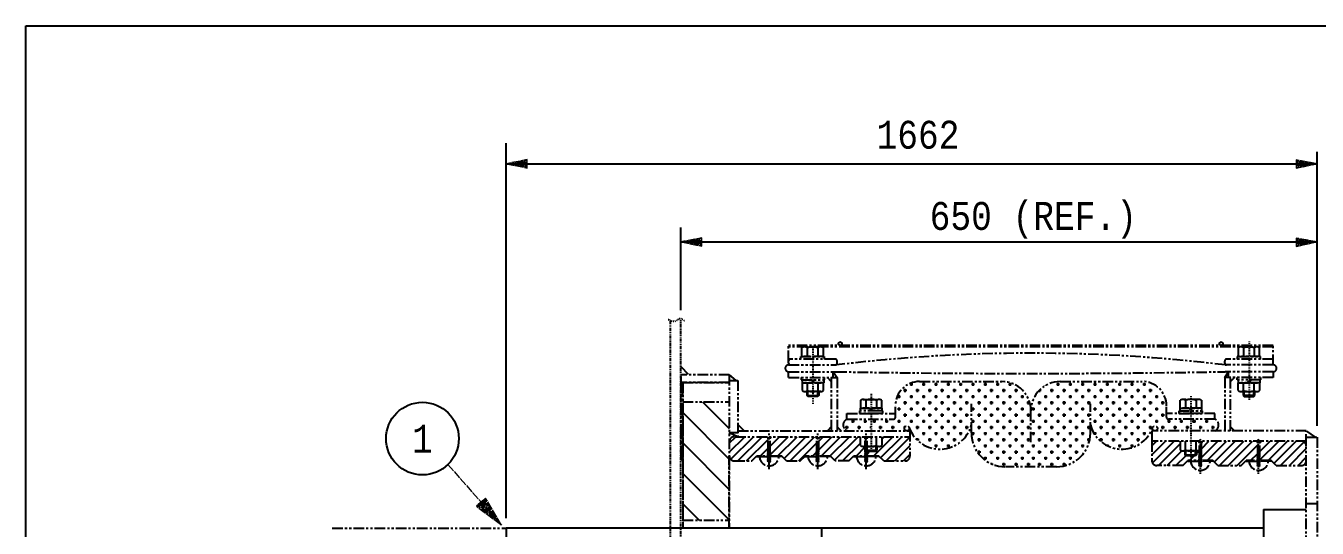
# Model space of a CAD drawing. Header units: inches. Extents: x 1155 to 1996, y 2 to 596.
# Drawn here: x 1426.8 to 1579.2, y 202.1 to 261.5 of the extents above; entities that cross this region are included whole.
import ezdxf
from ezdxf.enums import TextEntityAlignment as Align

# ---------------------------------------------------------------- set-up
doc = ezdxf.new("R2010")
doc.units = ezdxf.units.IN
doc.header["$MEASUREMENT"] = 0
for name, pattern in [('CENTER', [2, 1.25, -0.25, 0.25, -0.25]), ('PHANTOM', [2.5, 1.25, -0.25, 0.25, -0.25, 0.25, -0.25]), ('Solid', [1, 1, 0])]:
    doc.linetypes.add(name, pattern=pattern)
for name, color, linetype in [('2', 2, 'Continuous'), ('6', 6, 'PHANTOM'), ('ISO-TEXT', 7, 'Continuous')]:
    doc.layers.add(name, color=color, linetype=linetype)
doc.layers.add('weldDimension', color=2, linetype='Solid', lineweight=13)
doc.layers.add('weldLabel', color=2, linetype='Solid', lineweight=13)
doc.styles.add('fixedText', font='MONOTXT8.shx', dxfattribs={"width": 0.85})
doc.styles.add('MONOTXT', font='MONOTXT.shx', dxfattribs={"width": 0.8})
pattern_1 = [(225, (-5231.1421, -5099.5864), (0.514838083, -0.514838083), [])]
pattern_2 = [(225, (-5227.8169, -5100.1207), (0.514838083, -0.514838083), [])]

msp = doc.modelspace()

# ---------------------------------------------------------------- hatches: boundary and pattern name
at = {"layer": '6', "transparency": 33554687}
h = msp.add_hatch(dxfattribs=at)
h.set_pattern_fill('CROSS', color=256, scale=0.11466, angle=90)
h.set_pattern_definition([(90, (-5181.7098, -5923.2274), (-0.728091, 0.728091), [0.3640455, -1.0921365]), (180, (-5181.5278, -5923.0454), (-0.728091, -0.728091), [0.3640455, -1.0921365])])
h.paths.add_polyline_path([(1526.54, 213.64), (1530.76, 213.64, -1), (1530.76, 214.21, -0.327092), (1531.03, 214.01, 0.737859), (1538.38, 214.36), (1538.38, 213.4, 0.414214), (1542.39, 209.39), (1545.41, 209.39), (1545.41, 216.02, 0.414214), (1541.97, 219.46), (1532.27, 219.46, 0.414214), (1529.41, 216.6), (1529.41, 215.7), (1529.41, 215.24, -0.414214), (1529.18, 215.01), (1526.54, 215.01)])
h = msp.add_hatch(dxfattribs=at)
h.set_pattern_fill('CROSS', color=256, scale=0.11466, angle=90)
h.set_pattern_definition([(90, (-5178.958, -5923.2274), (-0.728091, 0.728091), [0.3640455, -1.0921365]), (180, (-5178.77594, -5923.0454), (-0.728091, -0.728091), [0.3640455, -1.0921365])])
h.paths.add_polyline_path([(1564.84, 213.64), (1560.05, 213.64, 1), (1560.05, 214.21, 0.327092), (1559.78, 214.01, -0.737859), (1552.43, 214.36), (1552.43, 213.4, -0.414214), (1548.42, 209.39), (1545.41, 209.39), (1545.41, 216.02, -0.414214), (1548.85, 219.46), (1558.54, 219.46, -0.414214), (1561.4, 216.6), (1561.4, 215.7), (1561.4, 215.24, 0.414214), (1561.63, 215.01), (1564.84, 215.01)])
at = {"layer": '6'}
h = msp.add_hatch(dxfattribs=at)
h.set_pattern_fill('CROSS', color=256, scale=0.11466, angle=90)
h.set_pattern_definition([(90, (-5184.2315, -5923.2274), (-0.728091, 0.728091), [0.3640455, -1.0921365]), (180, (-5184.0495, -5923.0454), (-0.728091, -0.728091), [0.3640455, -1.0921365])])
h.paths.add_polyline_path([(1523.68, 213.64, -0.639523), (1523.68, 215.01), (1526.54, 215.01), (1526.54, 213.64)])
h = msp.add_hatch(dxfattribs=at)
h.set_pattern_fill('CROSS', color=256, scale=0.11466, angle=90)
h.set_pattern_definition([(90, (-5180.33305, -5923.2274), (-0.728091, 0.728091), [0.3640455, -1.0921365]), (180, (-5180.151, -5923.0454), (-0.728091, -0.728091), [0.3640455, -1.0921365])])
h.paths.add_polyline_path([(1567.13, 213.64, 0.639523), (1567.13, 215.01), (1564.27, 215.01), (1564.27, 213.64)])
at = {"layer": '6', "transparency": 33554687}
h = msp.add_hatch(dxfattribs=at)
h.set_pattern_fill('ANSI31', color=256, scale=0.22932, angle=180)
h.set_pattern_definition(pattern_1)
h.paths.add_polyline_path([(1525.85, 211.2), (1525.83, 211.2), (1525.83, 211.02), (1525.83, 210.84), (1525.83, 210.66), (1524.48, 210.66), (1523.91, 210.08), (1522.3, 210.08), (1521.73, 210.66), (1520.34, 210.66), (1520.34, 210.84), (1520.34, 211.02), (1520.35, 211.2), (1520.35, 212.77), (1520.49, 212.95), (1525.28, 212.95), (1525.28, 211.9, 0.151165), (1525.6, 211.8), (1525.85, 211.8), (1525.85, 211.33)])
h.paths.add_polyline_path([(1519.99, 212.95), (1520.12, 212.77), (1520.09, 211.2), (1520.09, 211.02), (1520.09, 210.84), (1520.09, 210.66), (1518.75, 210.66), (1518.17, 210.08), (1516.57, 210.08), (1515.99, 210.66), (1514.61, 210.66), (1514.61, 210.84), (1514.61, 211.02), (1514.62, 211.2), (1514.62, 212.77), (1514.75, 212.95)])
h.paths.add_polyline_path([(1514.25, 212.95), (1514.39, 212.77), (1514.36, 211.2), (1514.36, 211.02), (1514.36, 210.84), (1514.36, 210.66), (1513.01, 210.66), (1512.44, 210.08), (1510.38, 210.08, -0.414214), (1509.8, 210.66), (1509.8, 212.38), (1509.8, 213.41), (1510.49, 212.95), (1514.25, 212.95)])
h = msp.add_hatch(dxfattribs=at)
h.set_pattern_fill('ANSI31', color=256, scale=0.22932, angle=180)
h.set_pattern_definition(pattern_1)
h.paths.add_polyline_path([(1527.46, 210.66), (1526.11, 210.66), (1526.08, 210.66), (1526.11, 210.84), (1526.08, 210.84), (1526.11, 211.02), (1526.08, 211.02), (1526.08, 211.22), (1526.54, 211.22), (1527.12, 211.22), (1527.23, 211.33), (1527.23, 211.8), (1527.49, 211.8, 0.151165), (1527.8, 211.9), (1527.8, 212.95), (1531.13, 212.95), (1531.13, 210.66, -0.414214), (1530.56, 210.08), (1528.03, 210.08)])
h = msp.add_hatch(dxfattribs=at)
h.set_pattern_fill('ANSI31', color=256, scale=0.22932, angle=180)
h.set_pattern_definition(pattern_2)
h.paths.add_polyline_path([(1573.78, 210.12), (1572.4, 210.13), (1572.4, 210.31), (1572.4, 210.49), (1572.41, 210.67), (1572.41, 212.24), (1572.54, 212.42), (1577.34, 212.42, -0.414214), (1577.91, 211.84), (1577.91, 210.12, -0.414214), (1577.34, 209.55), (1574.36, 209.55)])
h.paths.add_polyline_path([(1564.85, 210.68), (1564.96, 210.79), (1564.96, 211.27), (1565.21, 211.27, 0.03956), (1565.3, 211.28), (1565.27, 210.67), (1565.27, 210.49), (1565.27, 210.31), (1565.27, 210.12), (1563.92, 210.12), (1563.35, 209.55), (1560.25, 209.55, -0.414214), (1559.68, 210.12), (1559.68, 212.42), (1563.01, 212.42), (1563.01, 211.37, 0.151165), (1563.33, 211.27), (1563.58, 211.27), (1563.58, 210.79), (1563.69, 210.68), (1564.27, 210.68)])
h = msp.add_hatch(dxfattribs=at)
h.set_pattern_fill('ANSI31', color=256, scale=0.22932, angle=180)
h.set_pattern_definition(pattern_2)
h.paths.add_polyline_path([(1572.04, 212.42), (1572.18, 212.24), (1572.18, 210.67), (1572.15, 210.67), (1572.18, 210.49), (1572.15, 210.49), (1572.18, 210.31), (1572.15, 210.31), (1572.18, 210.13), (1572.15, 210.12), (1570.8, 210.12), (1570.23, 209.55), (1567.48, 209.55), (1566.9, 210.12), (1565.56, 210.13), (1565.52, 210.13), (1565.56, 210.31), (1565.52, 210.31), (1565.56, 210.49), (1565.52, 210.49), (1565.56, 210.67), (1565.53, 210.67), (1565.53, 212.24), (1565.66, 212.42)])

# ---------------------------------------------------------------- linework, layer by layer
at = {"layer": '2', "color": 2}
for p, q in [((1483.45, 203.32), (1483.45, 247.66)), ((1579.2, 214.24), (1579.2, 246.61)), ((1504.07, 227.89), (1504.07, 237.67))]:
    msp.add_line(p, q, dxfattribs=at)
at = {"layer": '2', "color": 4}
for p, q in [((1483.45, 245.21), (1579.2, 245.21)), ((1504.07, 235.97), (1579.2, 235.97)), ((1520.69, 202.13), (1520.69, 166.9))]:
    msp.add_line(p, q, dxfattribs=at)
at = {"layer": '2', "color": 2}
msp.add_lwpolyline([(1426.75, 261.52), (1774.05, 261.52), (1774.05, 104.18), (1426.75, 104.18)], close=True, dxfattribs=at)
at = {"layer": '2', "color": 4}
msp.add_circle((1473.57, 212.72), 4.29, dxfattribs=at)
at = {"layer": '6', "linetype": 'PHANTOM', "ltscale": 0.3}
for p, q in [((1502.83, 226.66), (1502.83, 142.31)), ((1504.07, 197.07), (1504.07, 226.89))]:
    msp.add_line(p, q, dxfattribs=at)
at = {"layer": '6', "linetype": 'CENTER', "ltscale": 0.04}
for p, q in [((1571.15, 224.21), (1571.15, 217.29)), ((1519.66, 223.52), (1519.66, 216.82)), ((1526.54, 218.01), (1526.54, 211.02)), ((1564.27, 217.75), (1564.27, 210.49)), ((1565.41, 208.56), (1565.41, 212.77)), ((1572.29, 208.56), (1572.29, 212.77))]:
    msp.add_line(p, q, dxfattribs=at)
at = {"layer": '6'}
for p, q in [((1574.01, 223.74), (1516.8, 223.74)), ((1516.8, 221.89), (1516.8, 223.74)), ((1574.01, 223.56), (1516.8, 223.56)), ((1518.35, 222.41), (1518.35, 223.46)), ((1520.55, 223.56), (1518.66, 223.56)), ((1518.98, 223.46), (1518.98, 222.41)), ((1520.24, 223.46), (1520.24, 222.41)), ((1520.86, 223.46), (1520.86, 222.41)), ((1569.89, 223.46), (1569.89, 222.41)), ((1570.52, 223.46), (1570.52, 222.41)), ((1571.77, 223.46), (1571.77, 222.41)), ((1572.4, 222.41), (1572.4, 223.46)), ((1574.01, 221.43), (1574.01, 223.74)), ((1504.07, 221.24), (1505.06, 220.25)), ((1516.8, 221.66), (1516.8, 221.89)), ((1516.8, 221.43), (1522.37, 221.43)), ((1522.3, 222.12), (1517.03, 222.12)), ((1518.23, 222.41), (1520.98, 222.41)), ((1518.23, 222.12), (1518.23, 222.41)), ((1520.86, 222.41), (1518.35, 222.41)), ((1520.98, 222.41), (1520.98, 222.12)), ((1522.53, 221.66), (1522.53, 221.89)), ((1568.28, 221.66), (1568.28, 221.89)), ((1574.01, 221.43), (1568.43, 221.43)), ((1574.01, 222.12), (1568.51, 222.12)), ((1572.52, 222.41), (1569.77, 222.41)), ((1569.77, 222.41), (1569.77, 222.12)), ((1569.89, 222.41), (1572.4, 222.41)), ((1572.52, 222.12), (1572.52, 222.41)), ((1574.01, 221.43), (1574.01, 222.12)), ((1509.8, 220.25), (1504.07, 220.25)), ((1504.07, 220.06), (1504.07, 219.37)), ((1509.8, 220.25), (1509.8, 210.66)), ((1509.8, 220.25), (1510.56, 219.6)), ((1509.8, 219.6), (1510.81, 219.6)), ((1510.81, 219.6), (1510.81, 212.95)), ((1516.8, 220.63), (1522.43, 220.63)), ((1516.8, 219.94), (1516.8, 220.63)), ((1516.8, 219.94), (1522.53, 219.94)), ((1518.29, 219.94), (1518.29, 219.66)), ((1518.29, 219.66), (1521.04, 219.66)), ((1518.39, 219.66), (1518.39, 219.31)), ((1519.46, 219.63), (1519.74, 219.34)), ((1519.58, 219.63), (1519.87, 219.34)), ((1520.94, 219.66), (1520.94, 219.31)), ((1521.04, 219.66), (1521.04, 219.94)), ((1521.84, 219.49), (1521.38, 219.94)), ((1521.84, 219.94), (1521.84, 213.64)), ((1522.07, 220.63), (1522.53, 219.94)), ((1522.07, 219.94), (1522.07, 220.63)), ((1522.53, 219.94), (1522.53, 213.64)), ((1568.28, 219.94), (1568.74, 220.63)), ((1574.01, 219.94), (1568.28, 219.94)), ((1568.28, 219.94), (1568.28, 213.64)), ((1574.01, 220.63), (1568.32, 220.63)), ((1568.74, 219.94), (1568.74, 220.63)), ((1568.97, 213.64), (1568.97, 219.94)), ((1568.97, 219.49), (1569.43, 219.94)), ((1569.77, 219.66), (1569.77, 219.94)), ((1572.52, 219.66), (1569.77, 219.66)), ((1569.87, 219.66), (1569.87, 219.31)), ((1571.23, 219.63), (1570.94, 219.34)), ((1571.35, 219.63), (1571.07, 219.34)), ((1572.42, 219.66), (1572.42, 219.31)), ((1572.52, 219.94), (1572.52, 219.66)), ((1574.01, 220.63), (1574.01, 219.94)), ((1509.8, 219.37), (1504.07, 219.37)), ((1504.07, 219.37), (1504.07, 210.2)), ((1504.3, 210.2), (1504.3, 219.37)), ((1504.3, 219.37), (1509.8, 219.37)), ((1504.3, 219.37), (1504.3, 202.13)), ((1518.39, 219.31), (1520.94, 219.31)), ((1520.92, 219.31), (1518.41, 219.31)), ((1518.41, 219.31), (1518.41, 218.39)), ((1520.61, 218.29), (1518.72, 218.29)), ((1518.98, 217.82), (1518.98, 218.29)), ((1519.03, 218.39), (1519.03, 219.31)), ((1519.08, 217.71), (1519.08, 218.29)), ((1520.24, 217.71), (1520.24, 218.29)), ((1520.29, 218.39), (1520.29, 219.31)), ((1520.35, 218.29), (1520.35, 217.82)), ((1520.92, 218.39), (1520.92, 219.31)), ((1532.27, 219.46), (1541.97, 219.46)), ((1548.85, 219.46), (1558.54, 219.46)), ((1572.42, 219.31), (1569.87, 219.31)), ((1569.89, 219.31), (1572.4, 219.31)), ((1569.89, 218.39), (1569.89, 219.31)), ((1570.2, 218.29), (1572.09, 218.29)), ((1570.46, 218.29), (1570.46, 217.82)), ((1570.52, 218.39), (1570.52, 219.31)), ((1570.57, 217.71), (1570.57, 218.29)), ((1571.72, 217.71), (1571.72, 218.29)), ((1571.77, 218.39), (1571.77, 219.31)), ((1571.83, 217.82), (1571.83, 218.29)), ((1572.4, 219.31), (1572.4, 218.39)), ((1504.3, 217.08), (1509.8, 217.08)), ((1518.98, 217.82), (1520.35, 217.82)), ((1519.08, 217.71), (1518.98, 217.82)), ((1520.24, 217.71), (1519.08, 217.71)), ((1520.35, 217.82), (1520.24, 217.71)), ((1525.28, 217.25), (1525.28, 216.33)), ((1525.6, 217.35), (1527.49, 217.35)), ((1525.91, 217.25), (1525.91, 216.33)), ((1527.17, 217.25), (1527.17, 216.33)), ((1527.8, 216.33), (1527.8, 217.25)), ((1529.41, 215.24), (1529.41, 216.6)), ((1538.38, 213.4), (1538.38, 216.85)), ((1552.43, 213.4), (1552.43, 216.85)), ((1561.4, 215.24), (1561.4, 216.6)), ((1563.01, 216.33), (1563.01, 217.25)), ((1565.21, 217.35), (1563.33, 217.35)), ((1563.64, 217.25), (1563.64, 216.33)), ((1564.9, 217.25), (1564.9, 216.33)), ((1565.53, 217.25), (1565.53, 216.33)), ((1571.83, 217.82), (1570.46, 217.82)), ((1570.46, 217.82), (1570.57, 217.71)), ((1570.57, 217.71), (1571.72, 217.71)), ((1571.72, 217.71), (1571.83, 217.82)), ((1504.3, 215.24), (1504.3, 202.13)), ((1509.8, 215.24), (1509.8, 202.13)), ((1523.68, 215.7), (1529.41, 215.7)), ((1523.68, 215.01), (1523.68, 215.7)), ((1523.68, 215.01), (1529.18, 215.01)), ((1527.92, 215.99), (1525.17, 215.99)), ((1525.17, 215.99), (1525.17, 215.7)), ((1525.17, 215.7), (1527.92, 215.7)), ((1527.92, 215.7), (1525.17, 215.7)), ((1525.26, 216.33), (1527.82, 216.33)), ((1525.26, 216.33), (1525.26, 215.99)), ((1527.82, 216.33), (1525.26, 216.33)), ((1526.62, 216.3), (1526.34, 216.02)), ((1526.75, 216.3), (1526.46, 216.02)), ((1527.82, 216.33), (1527.82, 215.99)), ((1527.92, 215.7), (1527.92, 215.99)), ((1529.41, 215.24), (1529.41, 215.7)), ((1545.41, 212.29), (1545.41, 216.02)), ((1567.13, 215.7), (1561.4, 215.7)), ((1561.4, 215.24), (1561.4, 215.7)), ((1567.13, 215.01), (1561.63, 215.01)), ((1562.89, 215.99), (1565.64, 215.99)), ((1562.89, 215.7), (1562.89, 215.99)), ((1565.64, 215.7), (1562.89, 215.7)), ((1562.89, 215.7), (1565.64, 215.7)), ((1565.55, 216.33), (1562.99, 216.33)), ((1562.99, 216.33), (1562.99, 215.99)), ((1562.99, 216.33), (1565.55, 216.33)), ((1564.06, 216.3), (1564.35, 216.02)), ((1564.19, 216.3), (1564.47, 216.02)), ((1565.55, 216.33), (1565.55, 215.99)), ((1565.64, 215.99), (1565.64, 215.7)), ((1567.13, 215.01), (1567.13, 215.7)), ((1510.81, 214.37), (1511.55, 213.64)), ((1510.81, 213.64), (1531.13, 213.64)), ((1521.84, 214.1), (1521.38, 213.64)), ((1522.53, 214.1), (1522.99, 213.64)), ((1522.53, 214.1), (1522.99, 213.64)), ((1522.53, 214.1), (1522.99, 213.64)), ((1531.13, 213.64), (1531.13, 210.66)), ((1577.91, 213.64), (1559.68, 213.64)), ((1559.68, 213.64), (1559.68, 212.42)), ((1568.97, 214.1), (1569.43, 213.64)), ((1577.91, 184.51), (1577.91, 213.64)), ((1579, 212.88), (1577.91, 213.64)), ((1510.81, 213.41), (1509.8, 213.41)), ((1510.81, 212.95), (1509.8, 213.41)), ((1510.49, 212.95), (1531.13, 212.95)), ((1514.39, 212.77), (1514.25, 212.95)), ((1514.39, 212.77), (1514.25, 212.95)), ((1514.62, 212.77), (1514.39, 212.77)), ((1514.39, 211.2), (1514.39, 212.77)), ((1514.62, 212.77), (1514.39, 212.77)), ((1514.62, 212.77), (1514.75, 212.95)), ((1514.62, 212.77), (1514.75, 212.95)), ((1514.62, 211.2), (1514.62, 212.77)), ((1520.12, 212.77), (1519.99, 212.95)), ((1520.12, 212.77), (1519.99, 212.95)), ((1520.35, 212.77), (1520.12, 212.77)), ((1520.12, 211.2), (1520.12, 212.77)), ((1520.35, 212.77), (1520.12, 212.77)), ((1520.35, 212.77), (1520.49, 212.95)), ((1520.35, 212.77), (1520.49, 212.95)), ((1520.35, 211.2), (1520.35, 212.77)), ((1525.28, 211.9), (1525.28, 212.95)), ((1525.85, 212.77), (1525.72, 212.95)), ((1525.85, 212.77), (1525.72, 212.95)), ((1526.08, 212.77), (1525.85, 212.77)), ((1525.85, 211.2), (1525.85, 212.77)), ((1526.08, 212.77), (1525.85, 212.77)), ((1525.91, 211.9), (1525.91, 212.95)), ((1526.08, 212.77), (1526.22, 212.95)), ((1526.08, 212.77), (1526.22, 212.95)), ((1526.08, 211.2), (1526.08, 212.77)), ((1527.17, 211.9), (1527.17, 212.95)), ((1527.8, 212.95), (1527.8, 211.9)), ((1577.91, 212.42), (1559.68, 212.42)), ((1559.68, 212.42), (1559.68, 210.12)), ((1563.01, 212.42), (1563.01, 211.37)), ((1563.64, 211.37), (1563.64, 212.42)), ((1564.9, 211.37), (1564.9, 212.42)), ((1565.3, 212.24), (1565.16, 212.42)), ((1565.3, 210.67), (1565.3, 212.24)), ((1565.53, 212.24), (1565.3, 212.24)), ((1565.53, 212.24), (1565.66, 212.42)), ((1565.53, 211.37), (1565.53, 212.42)), ((1565.53, 210.67), (1565.53, 212.24)), ((1572.18, 212.24), (1572.04, 212.42)), ((1572.18, 210.67), (1572.18, 212.24)), ((1572.41, 212.24), (1572.18, 212.24)), ((1572.41, 212.24), (1572.54, 212.42)), ((1572.41, 210.67), (1572.41, 212.24)), ((1577.91, 212.88), (1579.2, 212.88)), ((1579.2, 212.88), (1579.2, 156.17)), ((1509.8, 202.13), (1509.8, 210.66)), ((1512.44, 210.08), (1513.01, 210.66)), ((1513.01, 210.6), (1513.01, 210.66)), ((1515.99, 210.66), (1513.01, 210.66)), ((1513.01, 210.6), (1514.5, 210.6)), ((1514.36, 211.2), (1514.65, 211.2)), ((1514.4, 211.02), (1514.36, 211.2)), ((1514.36, 211.02), (1514.65, 211.02)), ((1514.4, 210.84), (1514.36, 211.02)), ((1514.36, 210.84), (1514.65, 210.84)), ((1514.4, 210.66), (1514.36, 210.84)), ((1514.36, 210.66), (1514.65, 210.66)), ((1514.4, 210.48), (1514.36, 210.66)), ((1514.36, 210.48), (1514.65, 210.48)), ((1514.4, 210.3), (1514.36, 210.48)), ((1514.61, 211.02), (1514.4, 211.02)), ((1514.61, 210.84), (1514.4, 210.84)), ((1514.61, 210.66), (1514.4, 210.66)), ((1514.61, 210.48), (1514.4, 210.48)), ((1515.99, 210.6), (1514.5, 210.6)), ((1514.61, 211.02), (1514.65, 211.2)), ((1514.61, 210.84), (1514.65, 211.02)), ((1514.61, 210.66), (1514.65, 210.84)), ((1514.61, 210.48), (1514.65, 210.66)), ((1514.61, 210.3), (1514.65, 210.48)), ((1515.99, 210.6), (1515.99, 210.66)), ((1516.57, 210.08), (1515.99, 210.66)), ((1518.17, 210.08), (1518.75, 210.66)), ((1518.75, 210.6), (1518.75, 210.66)), ((1521.73, 210.66), (1518.75, 210.66)), ((1518.75, 210.6), (1520.24, 210.6)), ((1520.09, 211.2), (1520.38, 211.2)), ((1520.13, 211.02), (1520.09, 211.2)), ((1520.09, 211.02), (1520.38, 211.02)), ((1520.13, 210.84), (1520.09, 211.02)), ((1520.09, 210.84), (1520.38, 210.84)), ((1520.13, 210.66), (1520.09, 210.84)), ((1520.09, 210.66), (1520.38, 210.66)), ((1520.13, 210.48), (1520.09, 210.66)), ((1520.09, 210.48), (1520.38, 210.48)), ((1520.13, 210.3), (1520.09, 210.48)), ((1520.34, 211.02), (1520.13, 211.02)), ((1520.34, 210.84), (1520.13, 210.84)), ((1520.34, 210.66), (1520.13, 210.66)), ((1520.34, 210.48), (1520.13, 210.48)), ((1521.73, 210.6), (1520.24, 210.6)), ((1520.34, 211.02), (1520.38, 211.2)), ((1520.34, 210.84), (1520.38, 211.02)), ((1520.34, 210.66), (1520.38, 210.84)), ((1520.34, 210.48), (1520.38, 210.66)), ((1520.34, 210.3), (1520.38, 210.48)), ((1521.73, 210.6), (1521.73, 210.66)), ((1522.3, 210.08), (1521.73, 210.66)), ((1523.91, 210.08), (1524.48, 210.66)), ((1524.48, 210.6), (1524.48, 210.66)), ((1527.46, 210.66), (1524.48, 210.66)), ((1524.48, 210.6), (1525.97, 210.6)), ((1525.6, 211.8), (1527.49, 211.8)), ((1525.83, 211.2), (1526.11, 211.2)), ((1525.86, 211.02), (1525.83, 211.2)), ((1525.83, 211.02), (1526.11, 211.02)), ((1525.86, 210.84), (1525.83, 211.02)), ((1525.83, 210.84), (1526.11, 210.84)), ((1525.86, 210.66), (1525.83, 210.84)), ((1525.83, 210.66), (1526.11, 210.66)), ((1525.86, 210.48), (1525.83, 210.66)), ((1525.83, 210.48), (1526.11, 210.48)), ((1525.86, 210.3), (1525.83, 210.48)), ((1525.85, 211.8), (1525.85, 211.33)), ((1527.23, 211.33), (1525.85, 211.33)), ((1525.85, 211.33), (1525.96, 211.22)), ((1526.08, 211.02), (1525.86, 211.02)), ((1526.08, 210.84), (1525.86, 210.84)), ((1526.08, 210.66), (1525.86, 210.66)), ((1526.08, 210.48), (1525.86, 210.48)), ((1525.96, 211.22), (1525.96, 211.8)), ((1525.96, 211.22), (1527.12, 211.22)), ((1527.46, 210.6), (1525.97, 210.6)), ((1526.08, 211.02), (1526.11, 211.2)), ((1526.08, 210.84), (1526.11, 211.02)), ((1526.08, 210.66), (1526.11, 210.84)), ((1526.08, 210.48), (1526.11, 210.66)), ((1526.08, 210.3), (1526.11, 210.48)), ((1527.12, 211.22), (1527.12, 211.8)), ((1527.12, 211.22), (1527.23, 211.33)), ((1527.23, 211.8), (1527.23, 211.33)), ((1527.46, 210.6), (1527.46, 210.66)), ((1528.03, 210.08), (1527.46, 210.66)), ((1565.21, 211.27), (1563.33, 211.27)), ((1563.58, 211.27), (1563.58, 210.79)), ((1563.58, 210.79), (1564.96, 210.79)), ((1563.69, 210.68), (1563.58, 210.79)), ((1563.69, 210.68), (1563.69, 211.27)), ((1564.85, 210.68), (1563.69, 210.68)), ((1564.85, 210.68), (1564.85, 211.27)), ((1564.96, 210.79), (1564.85, 210.68)), ((1564.96, 211.27), (1564.96, 210.79)), ((1565.27, 210.67), (1565.56, 210.67)), ((1565.31, 210.49), (1565.27, 210.67)), ((1565.27, 210.49), (1565.56, 210.49)), ((1565.31, 210.31), (1565.27, 210.49)), ((1565.52, 210.49), (1565.31, 210.49)), ((1565.52, 210.49), (1565.56, 210.67)), ((1565.52, 210.31), (1565.56, 210.49)), ((1572.15, 210.67), (1572.44, 210.67)), ((1572.18, 210.49), (1572.15, 210.67)), ((1572.15, 210.49), (1572.44, 210.49)), ((1572.18, 210.31), (1572.15, 210.49)), ((1572.4, 210.49), (1572.18, 210.49)), ((1572.4, 210.49), (1572.44, 210.67)), ((1572.4, 210.31), (1572.44, 210.49)), ((1504.3, 210.2), (1504.07, 210.2)), ((1510.38, 210.08), (1512.44, 210.08)), ((1514.36, 210.3), (1514.65, 210.3)), ((1514.4, 210.12), (1514.36, 210.3)), ((1514.36, 210.12), (1514.65, 210.12)), ((1514.4, 209.95), (1514.36, 210.12)), ((1514.61, 210.3), (1514.4, 210.3)), ((1514.61, 210.12), (1514.4, 210.12)), ((1514.61, 209.95), (1514.4, 209.95)), ((1514.61, 210.12), (1514.65, 210.3)), ((1514.61, 209.95), (1514.65, 210.12)), ((1516.57, 210.08), (1518.17, 210.08)), ((1520.09, 210.3), (1520.38, 210.3)), ((1520.13, 210.12), (1520.09, 210.3)), ((1520.09, 210.12), (1520.38, 210.12)), ((1520.13, 209.95), (1520.09, 210.12)), ((1520.34, 210.3), (1520.13, 210.3)), ((1520.34, 210.12), (1520.13, 210.12)), ((1520.34, 209.95), (1520.13, 209.95)), ((1520.34, 210.12), (1520.38, 210.3)), ((1520.34, 209.95), (1520.38, 210.12)), ((1523.91, 210.08), (1522.3, 210.08)), ((1525.83, 210.3), (1526.11, 210.3)), ((1525.86, 210.12), (1525.83, 210.3)), ((1525.83, 210.12), (1526.11, 210.12)), ((1525.86, 209.95), (1525.83, 210.12)), ((1526.08, 210.3), (1525.86, 210.3)), ((1526.08, 210.12), (1525.86, 210.12)), ((1526.08, 209.95), (1525.86, 209.95)), ((1526.08, 210.12), (1526.11, 210.3)), ((1526.08, 209.95), (1526.11, 210.12)), ((1528.03, 210.08), (1530.56, 210.08)), ((1548.42, 209.39), (1542.39, 209.39)), ((1563.35, 209.55), (1560.25, 209.55)), ((1563.35, 209.55), (1563.92, 210.12)), ((1563.92, 210.06), (1563.92, 210.12)), ((1566.9, 210.12), (1563.92, 210.12)), ((1563.92, 210.06), (1565.41, 210.06)), ((1565.27, 210.31), (1565.56, 210.31)), ((1565.31, 210.13), (1565.27, 210.31)), ((1565.27, 210.13), (1565.56, 210.13)), ((1565.31, 209.95), (1565.27, 210.13)), ((1565.27, 209.95), (1565.56, 209.95)), ((1565.31, 209.77), (1565.27, 209.95)), ((1565.27, 209.77), (1565.56, 209.77)), ((1565.31, 209.59), (1565.27, 209.77)), ((1565.27, 209.59), (1565.56, 209.59)), ((1565.31, 209.41), (1565.27, 209.59)), ((1565.52, 210.31), (1565.31, 210.31)), ((1565.52, 210.13), (1565.31, 210.13)), ((1565.52, 209.95), (1565.31, 209.95)), ((1565.52, 209.77), (1565.31, 209.77)), ((1565.52, 209.59), (1565.31, 209.59)), ((1565.52, 209.41), (1565.31, 209.41)), ((1566.9, 210.06), (1565.41, 210.06)), ((1565.52, 210.13), (1565.56, 210.31)), ((1565.52, 209.95), (1565.56, 210.13)), ((1565.52, 209.77), (1565.56, 209.95)), ((1565.52, 209.59), (1565.56, 209.77)), ((1565.52, 209.41), (1565.56, 209.59)), ((1566.9, 210.06), (1566.9, 210.12)), ((1567.48, 209.55), (1566.9, 210.12)), ((1567.48, 209.55), (1570.23, 209.55)), ((1570.23, 209.55), (1570.8, 210.12)), ((1570.8, 210.06), (1570.8, 210.12)), ((1573.78, 210.12), (1570.8, 210.12)), ((1570.8, 210.06), (1572.29, 210.06)), ((1572.15, 210.31), (1572.44, 210.31)), ((1572.18, 210.13), (1572.15, 210.31)), ((1572.15, 210.13), (1572.44, 210.13)), ((1572.18, 209.95), (1572.15, 210.13)), ((1572.15, 209.95), (1572.44, 209.95)), ((1572.18, 209.77), (1572.15, 209.95)), ((1572.15, 209.77), (1572.44, 209.77)), ((1572.18, 209.59), (1572.15, 209.77)), ((1572.15, 209.59), (1572.44, 209.59)), ((1572.18, 209.41), (1572.15, 209.59)), ((1572.4, 210.31), (1572.18, 210.31)), ((1572.4, 210.13), (1572.18, 210.13)), ((1572.4, 209.95), (1572.18, 209.95)), ((1572.4, 209.77), (1572.18, 209.77)), ((1572.4, 209.59), (1572.18, 209.59)), ((1572.4, 209.41), (1572.18, 209.41)), ((1573.78, 210.06), (1572.29, 210.06)), ((1572.4, 210.13), (1572.44, 210.31)), ((1572.4, 209.95), (1572.44, 210.13)), ((1572.4, 209.77), (1572.44, 209.95)), ((1572.4, 209.59), (1572.44, 209.77)), ((1572.4, 209.41), (1572.44, 209.59)), ((1573.78, 210.06), (1573.78, 210.12)), ((1574.36, 209.55), (1573.78, 210.12)), ((1574.36, 209.55), (1577.34, 209.55)), ((1579.2, 205), (1577.91, 205)), ((1504.3, 203.07), (1509.8, 203.07)), ((1462.93, 202.13), (1483.5, 202.13))]:
    msp.add_line(p, q, dxfattribs=at)
at = {"layer": '6', "linetype": 'Continuous'}
for p, q in [((1506.64, 217.08), (1509.8, 213.91)), ((1504.3, 215.81), (1509.8, 210.31)), ((1504.3, 212.21), (1509.8, 206.7)), ((1504.3, 208.6), (1509.8, 203.1)), ((1504.3, 205), (1506.23, 203.07))]:
    msp.add_line(p, q, dxfattribs=at)
at = {"layer": '6', "linetype": 'CENTER'}
for p, q in [((1514.5, 209.12), (1514.5, 213.31)), ((1520.24, 209.12), (1520.24, 213.31)), ((1525.97, 209.12), (1525.97, 213.31))]:
    msp.add_line(p, q, dxfattribs=at)
at = {"layer": '6', "color": 2, "linetype": 'ByBlock'}
for p, q in [((1572.86, 204.35), (1577.91, 204.35)), ((1572.86, 204.35), (1572.86, 164.68)), ((1572.86, 202.13), (1483.45, 202.13)), ((1483.5, 166.9), (1483.5, 202.13))]:
    msp.add_line(p, q, dxfattribs=at)
at = {"layer": '6'}
for centre, radius in [((1522.89, 223.94), 0.202), ((1567.86, 223.94), 0.202), ((1530.76, 213.92), 0.287), ((1560.05, 213.92), 0.287)]:
    msp.add_circle(centre, radius, dxfattribs=at)
for centre, radius, start, end in [((1518.66, 223), 0.557, 55.6158, 124.3842), ((1519.61, 221.47), 2.08, 72.412, 107.588), ((1520.55, 223), 0.557, 55.6158, 124.3842), ((1545.4, 32.65), 190.17, 83.0708, 96.9292), ((1570.2, 223), 0.557, 55.6158, 124.3842), ((1571.15, 221.47), 2.08, 72.412, 107.588), ((1572.09, 223), 0.557, 55.6158, 124.3842), ((1516.8, 221.03), 0.401, 90, 270), ((1517.03, 221.89), 0.229, 90, 180), ((1517.03, 221.66), 0.229, 180, 270), ((1522.3, 221.89), 0.229, 0, 90), ((1522.3, 221.66), 0.229, 270, 360), ((1522.37, 221.89), 0.459, 270, 280.99), ((1568.51, 221.89), 0.229, 90, 180), ((1568.51, 221.66), 0.229, 180, 270), ((1568.43, 221.89), 0.459, 259.01, 270), ((1574.01, 221.03), 0.401, 270, 90), ((1545.38, 1498.01), 1277.59, 268.97094, 271.02906), ((1518.72, 218.85), 0.557, 235.6158, 304.3842), ((1519.66, 220.37), 2.08, 252.412, 287.588), ((1520.61, 218.85), 0.557, 235.6158, 304.3842), ((1532.27, 216.6), 2.87, 90, 180), ((1541.97, 216.02), 3.44, 0, 90), ((1548.85, 216.02), 3.44, 90, 180), ((1558.54, 216.6), 2.87, 0, 90), ((1570.2, 218.85), 0.557, 235.6158, 304.3842), ((1571.15, 220.37), 2.08, 252.412, 287.588), ((1572.09, 218.85), 0.557, 235.6158, 304.3842), ((1525.6, 216.79), 0.557, 55.6158, 124.3842), ((1526.54, 215.27), 2.08, 72.412, 107.588), ((1527.49, 216.79), 0.557, 55.6158, 124.3842), ((1563.33, 216.79), 0.557, 55.6158, 124.3842), ((1564.27, 215.27), 2.08, 72.412, 107.588), ((1565.21, 216.79), 0.557, 55.6158, 124.3842), ((1524, 214.33), 0.758, 114.8012, 245.1988), ((1529.18, 215.24), 0.229, 270, 360), ((1529.18, 215.24), 0.229, 270, 360), ((1561.63, 215.24), 0.229, 180, 270), ((1561.63, 215.24), 0.229, 180, 270), ((1566.81, 214.33), 0.758, 294.8012, 65.1988), ((1534.65, 215.32), 3.85, 199.8557, 345.6401), ((1556.16, 215.32), 3.85, 194.3599, 340.1443), ((1510.38, 212.38), 0.573, 90, 180), ((1525.6, 212.36), 0.557, 235.6158, 304.3842), ((1526.54, 213.88), 2.08, 252.412, 287.588), ((1527.49, 212.36), 0.557, 235.6158, 304.3842), ((1542.39, 213.4), 4.01, 180, 270), ((1548.42, 213.4), 4.01, 270, 0), ((1577.34, 211.84), 0.573, 0, 90), ((1510.38, 210.66), 0.573, 180, 270), ((1514.5, 210.66), 1.15, 182.866, 270), ((1514.5, 210.66), 1.15, 270, 357.134), ((1520.24, 210.66), 1.15, 182.866, 270), ((1520.24, 210.66), 1.15, 270, 357.134), ((1525.97, 210.66), 1.15, 182.866, 270), ((1525.97, 210.66), 1.15, 270, 357.134), ((1530.56, 210.66), 0.573, 270, 360), ((1563.33, 211.83), 0.557, 235.6158, 304.3842), ((1564.27, 213.35), 2.08, 252.412, 287.588), ((1565.21, 211.83), 0.557, 235.6158, 304.3842), ((1560.25, 210.12), 0.573, 180, 270), ((1565.41, 210.12), 1.15, 182.866, 270), ((1565.41, 210.12), 1.15, 270, 357.134), ((1572.29, 210.12), 1.15, 182.866, 270), ((1572.29, 210.12), 1.15, 270, 357.134), ((1577.34, 210.12), 0.573, 270, 0)]:
    msp.add_arc(centre, radius, start, end, dxfattribs=at)
at = {"layer": '6', "linetype": 'PHANTOM', "ltscale": 0.04}
msp.add_spline([(1504.49, 226.63), (1503.93, 226.89), (1503.55, 226.64), (1502.57, 226.77)], degree=3, dxfattribs=at)
at = {"layer": 'weldDimension', "color": 4, "flags": 128}
for points in [[(1483.45, 245.21), (1485.94, 244.7), (1485.95, 245.7), (1483.45, 245.21), (1483.95, 245.21), (1485.94, 244.8), (1485.95, 245.6), (1483.95, 245.21), (1484.45, 245.2), (1485.94, 244.9), (1485.95, 245.5), (1484.45, 245.2), (1484.95, 245.2), (1485.94, 245), (1485.95, 245.4), (1484.95, 245.2), (1485.45, 245.2), (1485.94, 245.1), (1485.95, 245.3), (1485.45, 245.2)], [(1579.2, 245.21), (1576.7, 245.67), (1576.71, 244.67), (1579.2, 245.21), (1578.7, 245.2), (1576.7, 245.57), (1576.71, 244.77), (1578.7, 245.2), (1578.2, 245.19), (1576.7, 245.47), (1576.71, 244.87), (1578.2, 245.19), (1577.7, 245.18), (1576.7, 245.37), (1576.71, 244.97), (1577.7, 245.18), (1577.2, 245.17), (1576.7, 245.27), (1576.71, 245.07), (1577.2, 245.17)], [(1504.07, 235.97), (1506.56, 235.46), (1506.56, 236.46), (1504.07, 235.97), (1504.57, 235.97), (1506.56, 235.56), (1506.56, 236.36), (1504.57, 235.97), (1505.07, 235.96), (1506.56, 235.66), (1506.56, 236.26), (1505.07, 235.96), (1505.56, 235.96), (1506.56, 235.76), (1506.56, 236.16), (1505.56, 235.96), (1506.06, 235.96), (1506.56, 235.86), (1506.56, 236.06), (1506.06, 235.96)], [(1579.2, 235.97), (1576.7, 236.43), (1576.71, 235.43), (1579.2, 235.97), (1578.7, 235.96), (1576.7, 236.33), (1576.71, 235.53), (1578.7, 235.96), (1578.2, 235.95), (1576.7, 236.23), (1576.71, 235.63), (1578.2, 235.95), (1577.7, 235.94), (1576.7, 236.13), (1576.71, 235.73), (1577.7, 235.94), (1577.2, 235.94), (1576.7, 236.03), (1576.71, 235.83), (1577.2, 235.94)]]:
    msp.add_lwpolyline(points, dxfattribs=at)
at = {"layer": 'weldLabel', "color": 4, "flags": 128}
for points in [[(1476.57, 209.65), (1482.91, 202.5)], [(1482.91, 202.5), (1481.03, 205.69), (1479.95, 204.72), (1482.91, 202.5), (1482.42, 203.04), (1480.92, 205.59), (1480.05, 204.82), (1482.42, 203.04), (1481.94, 203.59), (1480.81, 205.5), (1480.16, 204.92), (1481.94, 203.59), (1481.45, 204.13), (1480.7, 205.4), (1480.27, 205.01), (1481.45, 204.13), (1480.97, 204.67), (1480.59, 205.3), (1480.38, 205.11), (1480.97, 204.67)]]:
    msp.add_lwpolyline(points, dxfattribs=at)

# ---------------------------------------------------------------- texts
at = {"layer": '2', "style": 'fixedText', "width": 0.85}
msp.add_text('1', height=3.3, dxfattribs=at).set_placement((1473.57, 212.72), align=Align.MIDDLE_CENTER)
at = {"layer": 'ISO-TEXT', "color": 2, "style": 'MONOTXT', "width": 0.8566}
for s, p in [('1662', (1527.18, 246.99)), ('650 (REF.)', (1533.45, 237.39))]:
    msp.add_text(s, height=3.3, dxfattribs=at).set_placement(p)

doc.saveas('drawing.dxf')
